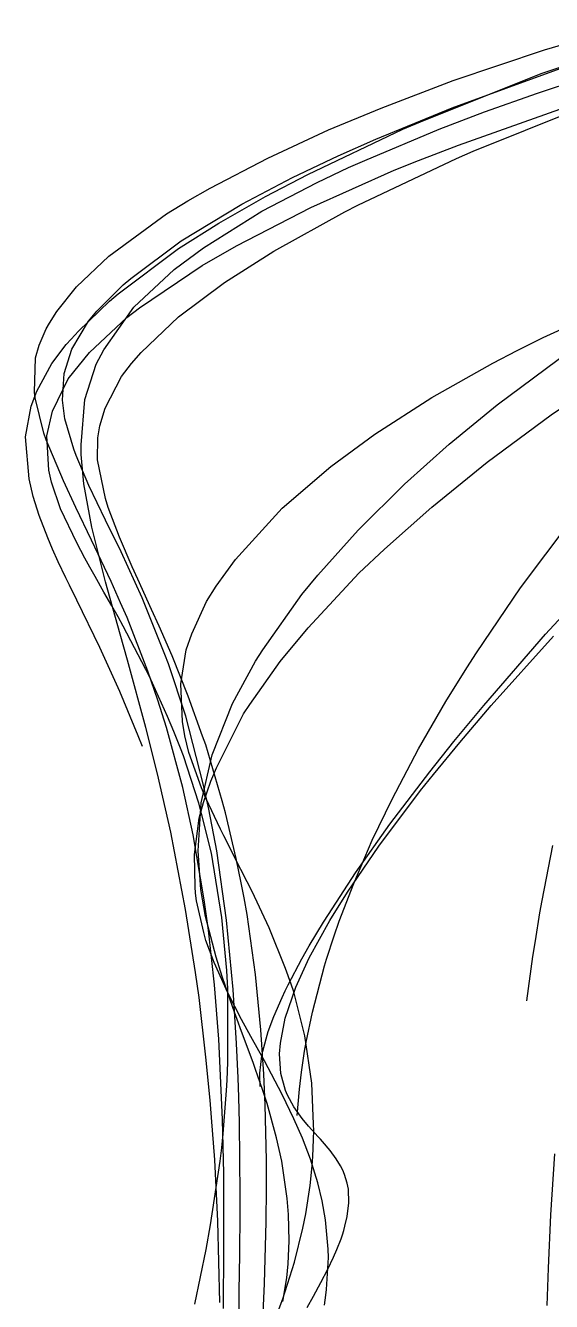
# Model space of a CAD drawing. Header units: metres. Extents: x -663 to 215, y -40 to 703.
# Drawn here: x -29.9 to 0.2, y 1.5 to 74.4 of the extents above; entities that cross this region are included whole.
import ezdxf

# ---------------------------------------------------------------- set-up
doc = ezdxf.new("R2010")
doc.units = ezdxf.units.M

msp = doc.modelspace()

# ---------------------------------------------------------------- linework, layer by layer
for p, q in [((-0.221, 73.033, -1314.997), (4.545, 74.421, -1314.135)), ((-0.354, 71.703, -1313.647), (7.492, 74.336, -1311.797)), ((-5.441, 71.272, -1316.072), (-0.221, 73.033, -1314.997)), ((-7.076, 69.019, -1315.552), (-0.354, 71.703, -1313.647)), ((-5.492, 69.72, -1318.78), (0.891, 72.044, -1317.285)), ((-9.555, 69.705, -1317.026), (-5.441, 71.272, -1316.072)), ((-0.609, 70.554, -1320.438), (2.224, 71.486, -1319.888)), ((-3.646, 69.48, -1321.045), (-0.609, 70.554, -1320.438)), ((-12.552, 68.451, -1317.791), (-9.555, 69.705, -1317.026)), ((-9.86, 67.921, -1319.929), (-5.492, 69.72, -1318.78)), ((-6.235, 68.499, -1321.576), (-3.646, 69.48, -1321.045)), ((-5.13, 67.582, -1312.75), (0.673, 69.637, -1311.122)), ((-4.295, 67.229, -1315.396), (1.699, 69.646, -1313.803)), ((-8.305, 68.496, -1315.925), (-7.076, 69.019, -1315.552)), ((-16.019, 66.843, -1318.785), (-12.552, 68.451, -1317.791)), ((-13.744, 65.901, -1317.817), (-8.305, 68.496, -1315.925)), ((-12.002, 66.973, -1320.534), (-9.86, 67.921, -1319.929)), ((-10.48, 66.71, -1322.492), (-6.235, 68.499, -1321.576)), ((-7.423, 66.7, -1313.466), (-5.13, 67.582, -1312.75)), ((-5.246, 66.825, -1315.664), (-4.295, 67.229, -1315.396)), ((-19.321, 65.114, -1319.878), (-16.019, 66.843, -1318.785)), ((-14.613, 65.731, -1321.332), (-12.002, 66.973, -1320.534)), ((-11.412, 66.296, -1322.698), (-10.48, 66.71, -1322.492)), ((-10.876, 64.15, -1317.498), (-5.246, 66.825, -1315.664)), ((-8.796, 66.148, -1313.918), (-7.423, 66.7, -1313.466)), ((-17.522, 64.211, -1322.318), (-14.613, 65.731, -1321.332)), ((-16.158, 64.639, -1318.754), (-13.744, 65.901, -1317.817)), ((-13.572, 64.01, -1315.743), (-8.796, 66.148, -1313.918)), ((-13.211, 65.452, -1323.108), (-11.412, 66.296, -1322.698)), ((-20.595, 64.394, -1320.341), (-19.321, 65.114, -1319.878)), ((-16.366, 63.798, -1323.88), (-13.211, 65.452, -1323.108)), ((-21.815, 63.661, -1320.818), (-20.595, 64.394, -1320.341)), ((-20.977, 62.12, -1323.707), (-17.522, 64.211, -1322.318)), ((-18.835, 63.113, -1319.911), (-16.158, 64.639, -1318.754)), ((-25.115, 61.243, -1322.472), (-21.815, 63.661, -1320.818)), ((-19.703, 61.708, -1324.807), (-16.366, 63.798, -1323.88)), ((-17.815, 61.823, -1317.709), (-13.572, 64.01, -1315.743)), ((-15.69, 61.515, -1319.39), (-11.628, 63.773, -1317.76)), ((-11.628, 63.773, -1317.76), (-10.876, 64.15, -1317.498)), ((-21.129, 61.673, -1321.03), (-18.835, 63.113, -1319.911)), ((-23.86, 59.961, -1325.194), (-20.977, 62.12, -1323.707)), ((-24.581, 59.073, -1323.141), (-21.129, 61.673, -1321.03)), ((-21.388, 60.476, -1325.338), (-19.703, 61.708, -1324.807)), ((-19.781, 60.706, -1318.751), (-17.815, 61.823, -1317.709)), ((-18.504, 59.734, -1320.735), (-15.69, 61.515, -1319.39)), ((-26.967, 59.484, -1323.739), (-25.115, 61.243, -1322.472)), ((-23.356, 58.278, -1321.153), (-19.781, 60.706, -1318.751)), ((-24.295, 59.601, -1325.446), (-23.86, 59.961, -1325.194)), ((-23.681, 58.316, -1326.244), (-21.388, 60.476, -1325.338)), ((-28.084, 58.075, -1324.797), (-26.967, 59.484, -1323.739)), ((-25.799, 58.089, -1326.529), (-24.295, 59.601, -1325.446)), ((-21.125, 57.774, -1322.297), (-18.504, 59.734, -1320.735)), ((-26.852, 56.943, -1324.945), (-25.078, 58.662, -1323.481)), ((-25.078, 58.662, -1323.481), (-24.581, 59.073, -1323.141)), ((-28.508, 57.412, -1325.307), (-28.084, 58.075, -1324.797)), ((-26.277, 57.526, -1326.939), (-25.799, 58.089, -1326.529)), ((-26.226, 55.733, -1323.846), (-24.079, 57.733, -1321.709)), ((-25.4, 55.872, -1327.252), (-23.681, 58.316, -1326.244)), ((-24.079, 57.733, -1321.709), (-23.356, 58.278, -1321.153)), ((-23.259, 55.735, -1324.022), (-21.125, 57.774, -1322.297)), ((-0.281, 56.58, -1316.758), (2.954, 58.076, -1315.977)), ((-29.093, 56.142, -1326.307), (-28.697, 57.077, -1325.566)), ((-28.697, 57.077, -1325.566), (-28.508, 57.412, -1325.307)), ((-27.269, 56.495, -1325.333), (-26.852, 56.943, -1324.945)), ((-27.228, 55.922, -1328.138), (-26.277, 57.526, -1326.939)), ((-28.365, 55.098, -1326.569), (-27.549, 56.178, -1325.61)), ((-27.549, 56.178, -1325.61), (-27.269, 56.495, -1325.333)), ((-1.777, 55.845, -1317.156), (-0.281, 56.58, -1316.758)), ((-29.301, 55.416, -1326.891), (-29.093, 56.142, -1326.307)), ((-27.67, 54.53, -1329.202), (-27.228, 55.922, -1328.138)), ((-27.439, 54.218, -1325.54), (-26.226, 55.733, -1323.846)), ((-25.835, 55.054, -1327.588), (-25.4, 55.872, -1327.252)), ((-23.82, 55.106, -1324.57), (-23.259, 55.735, -1324.022)), ((-3.175, 55.126, -1317.556), (-1.777, 55.845, -1317.156)), ((-2.92, 52.725, -1317.97), (1.232, 55.829, -1317.208)), ((-29.356, 53.468, -1328.49), (-29.301, 55.416, -1326.891)), ((-29.228, 53.515, -1328.011), (-28.365, 55.098, -1326.569)), ((-26.479, 53.035, -1328.42), (-25.835, 55.054, -1327.588)), ((-24.397, 54.361, -1325.233), (-23.82, 55.106, -1324.57)), ((-6.644, 53.155, -1318.714), (-3.175, 55.126, -1317.556)), ((-28.343, 52.375, -1327.68), (-27.439, 54.218, -1325.54)), ((-27.758, 53.003, -1330.382), (-27.67, 54.53, -1329.202)), ((-25.326, 52.537, -1326.919), (-24.397, 54.361, -1325.233)), ((-29.563, 52.662, -1328.8), (-29.228, 53.515, -1328.011)), ((-29.331, 53.142, -1328.759), (-29.356, 53.468, -1328.49)), ((0.178, 52.16, -1318.486), (2.799, 53.939, -1318.128)), ((-29.877, 50.899, -1330.459), (-29.563, 52.662, -1328.8)), ((-28.824, 51.115, -1330.425), (-29.331, 53.142, -1328.759)), ((-27.631, 51.942, -1331.203), (-27.758, 53.003, -1330.382)), ((-26.694, 50.455, -1329.495), (-26.479, 53.035, -1328.42)), ((-25.632, 51.529, -1327.873), (-25.326, 52.537, -1326.919)), ((-9.911, 51.05, -1320.027), (-6.644, 53.155, -1318.714)), ((-5.66, 50.48, -1318.634), (-2.92, 52.725, -1317.97)), ((-28.658, 50.97, -1329.349), (-28.343, 52.375, -1327.68)), ((-27.121, 50.2, -1332.535), (-27.631, 51.942, -1331.203)), ((-3.484, 49.452, -1319.176), (0.178, 52.16, -1318.486)), ((-28.703, 50.736, -1330.735), (-28.824, 51.115, -1330.425)), ((-25.753, 50.857, -1328.517), (-25.632, 51.529, -1327.873)), ((-29.661, 48.512, -1332.707), (-29.877, 50.899, -1330.459)), ((-27.714, 48.385, -1332.604), (-28.703, 50.736, -1330.735)), ((-28.535, 49.003, -1331.696), (-28.658, 50.97, -1329.349)), ((-26.694, 49.892, -1329.731), (-26.694, 50.455, -1329.495)), ((-25.77, 49.598, -1329.731), (-25.753, 50.857, -1328.517)), ((-12.432, 49.213, -1321.233), (-9.911, 51.05, -1320.027)), ((-8.22, 48.193, -1319.416), (-5.66, 50.48, -1318.634)), ((-26.99, 49.831, -1332.815), (-27.121, 50.2, -1332.535)), ((-26.251, 48.12, -1334.084), (-26.99, 49.831, -1332.815)), ((-26.548, 48.22, -1330.437), (-26.694, 49.892, -1329.731)), ((-28.395, 48.311, -1332.518), (-28.535, 49.003, -1331.696)), ((-25.301, 47.376, -1331.851), (-25.77, 49.598, -1329.731)), ((-15.214, 46.827, -1322.894), (-12.432, 49.213, -1321.233)), ((-6.651, 46.888, -1319.969), (-3.484, 49.452, -1319.176)), ((-29.433, 47.498, -1333.656), (-29.661, 48.512, -1332.707)), ((-27.873, 46.793, -1334.283), (-28.395, 48.311, -1332.518)), ((-27.002, 46.869, -1333.77), (-27.714, 48.385, -1332.604)), ((-26.089, 45.741, -1331.494), (-26.548, 48.22, -1330.437)), ((-10.865, 45.571, -1320.447), (-8.22, 48.193, -1319.416)), ((-29.097, 46.414, -1334.657), (-29.433, 47.498, -1333.656)), ((-25.296, 46.137, -1335.501), (-26.251, 48.12, -1334.084)), ((-26.948, 44.852, -1336.447), (-27.873, 46.793, -1334.283)), ((-26.097, 44.999, -1335.152), (-27.002, 46.869, -1333.77)), ((-25.148, 46.858, -1332.339), (-25.301, 47.376, -1331.851)), ((-24.512, 45.167, -1333.895), (-25.148, 46.858, -1332.339)), ((-17.882, 43.884, -1325.098), (-15.214, 46.827, -1322.894)), ((-9.362, 44.483, -1320.837), (-6.651, 46.888, -1319.969)), ((-28.605, 45.134, -1335.819), (-29.097, 46.414, -1334.657)), ((-24.414, 44.328, -1336.742), (-25.296, 46.137, -1335.501)), ((-1.577, 42.266, -1331.458), (1.309, 46.12, -1330.368)), ((-25.301, 42.62, -1332.834), (-26.089, 45.741, -1331.494)), ((-13.166, 43.002, -1321.6), (-10.865, 45.571, -1320.447)), ((-28.332, 44.487, -1336.398), (-28.605, 45.134, -1335.819)), ((-26.482, 43.968, -1337.399), (-26.948, 44.852, -1336.447)), ((-24.989, 42.634, -1336.809), (-26.097, 44.999, -1335.152)), ((-23.774, 43.464, -1335.403), (-24.512, 45.167, -1333.895)), ((-28.004, 43.754, -1337.044), (-28.332, 44.487, -1336.398)), ((-26.198, 43.449, -1337.948), (-26.482, 43.968, -1337.399)), ((-23.203, 41.691, -1338.458), (-24.414, 44.328, -1336.742)), ((-18.979, 42.372, -1326.286), (-17.882, 43.884, -1325.098)), ((-10.817, 43.105, -1321.383), (-9.362, 44.483, -1320.837)), ((-27.575, 42.844, -1337.833), (-28.004, 43.754, -1337.044)), ((-25.905, 42.925, -1338.493), (-26.198, 43.449, -1337.948)), ((-23.458, 42.761, -1336.011), (-23.774, 43.464, -1335.403)), ((-13.73, 39.985, -1322.812), (-10.817, 43.105, -1321.383)), ((-27.371, 42.421, -1338.195), (-27.575, 42.844, -1337.833)), ((-26.951, 41.565, -1338.915), (-27.371, 42.421, -1338.195)), ((-25.394, 42.027, -1339.402), (-25.905, 42.925, -1338.493)), ((-24.465, 39.623, -1334.123), (-25.301, 42.62, -1332.834)), ((-24.445, 41.42, -1337.63), (-24.989, 42.634, -1336.809)), ((-22.669, 41.029, -1337.453), (-23.458, 42.761, -1336.011)), ((-19.53, 41.488, -1327), (-18.979, 42.372, -1326.286)), ((-14.086, 41.892, -1322.133), (-13.166, 43.002, -1321.6)), ((-0.158, 39.625, -1327.247), (2.817, 42.85, -1326.414)), ((-24.947, 41.241, -1340.174), (-25.394, 42.027, -1339.402)), ((-21.906, 38.456, -1340.434), (-23.203, 41.691, -1338.458)), ((-16.317, 38.735, -1323.852), (-14.086, 41.892, -1322.133)), ((-4.093, 38.565, -1332.726), (-1.577, 42.266, -1331.458)), ((-25.635, 38.864, -1341.069), (-26.951, 41.565, -1338.915)), ((-24.586, 40.606, -1340.784), (-24.947, 41.241, -1340.174)), ((-24.075, 40.568, -1338.193), (-24.445, 41.42, -1337.63)), ((-22.237, 40.074, -1338.225), (-22.669, 41.029, -1337.453)), ((-20.378, 39.635, -1328.559), (-19.53, 41.488, -1327)), ((-24.291, 40.083, -1341.276), (-24.586, 40.606, -1340.784)), ((-22.89, 37.51, -1340.104), (-24.075, 40.568, -1338.193)), ((-24.046, 38.141, -1334.76), (-24.465, 39.623, -1334.123)), ((-22.8, 37.198, -1343.78), (-24.291, 40.083, -1341.276)), ((-21.502, 38.384, -1339.538), (-22.237, 40.074, -1338.225)), ((-20.686, 38.724, -1329.347), (-20.378, 39.635, -1328.559)), ((-15.321, 38.064, -1323.797), (-13.73, 39.985, -1322.812)), ((-3.689, 35.542, -1328.543), (-0.158, 39.625, -1327.247)), ((-3.261, 35.541, -1332.049), (0.304, 39.517, -1331.308)), ((-24.481, 36.344, -1342.956), (-25.635, 38.864, -1341.069)), ((-20.999, 36.783, -1331.091), (-20.686, 38.724, -1329.347)), ((-16.738, 38.081, -1324.229), (-16.317, 38.735, -1323.852)), ((-23, 34.283, -1336.402), (-24.046, 38.141, -1334.76)), ((-21.704, 37.919, -1340.754), (-21.906, 38.456, -1340.434)), ((-20.576, 36.079, -1341.236), (-21.502, 38.384, -1339.538)), ((-18.054, 35.659, -1325.756), (-16.738, 38.081, -1324.229)), ((-17.057, 35.61, -1325.212), (-15.321, 38.064, -1323.797)), ((-4.658, 37.698, -1333.045), (-4.093, 38.565, -1332.726)), ((-22.308, 35.842, -1341.102), (-22.89, 37.51, -1340.104)), ((-20.723, 34.933, -1342.46), (-21.704, 37.919, -1340.754)), ((-5.859, 35.767, -1333.808), (-4.658, 37.698, -1333.045)), ((-21.758, 34.909, -1345.608), (-22.8, 37.198, -1343.78)), ((-20.895, 34.626, -1333.107), (-20.999, 36.783, -1331.091)), ((-23.431, 33.816, -1344.743), (-24.481, 36.344, -1342.956)), ((-21.811, 34.288, -1342.001), (-22.308, 35.842, -1341.102)), ((-19.753, 33.791, -1342.832), (-20.576, 36.079, -1341.236)), ((-7.419, 33.064, -1334.987), (-5.859, 35.767, -1333.808)), ((-19.201, 32.726, -1327.845), (-18.054, 35.659, -1325.756)), ((-18.97, 31.972, -1327.663), (-17.411, 35.067, -1325.542)), ((-17.411, 35.067, -1325.542), (-17.057, 35.61, -1325.212)), ((-5.391, 33.483, -1329.282), (-3.689, 35.542, -1328.543)), ((-5.058, 33.438, -1332.503), (-3.261, 35.541, -1332.049)), ((-20.892, 30.85, -1343.874), (-21.811, 34.288, -1342.001)), ((-21.401, 34.063, -1346.256), (-21.758, 34.909, -1345.608)), ((-20.766, 33.806, -1333.886), (-20.895, 34.626, -1333.107)), ((-19.72, 31.069, -1344.534), (-20.723, 34.933, -1342.46)), ((-23.19, 33.205, -1345.164), (-23.431, 33.816, -1344.743)), ((-22.33, 31.63, -1337.519), (-23, 34.283, -1336.402)), ((-21.021, 33.106, -1346.969), (-21.401, 34.063, -1346.256)), ((-20.542, 32.857, -1334.798), (-20.766, 33.806, -1333.886)), ((-19.58, 33.287, -1343.176), (-19.753, 33.791, -1342.832)), ((-20.856, 32.674, -1347.284), (-21.021, 33.106, -1346.969)), ((-19.816, 30.841, -1336.752), (-20.542, 32.857, -1334.798)), ((-18.639, 30.1, -1345.236), (-19.58, 33.287, -1343.176)), ((-8.926, 30.198, -1336.379), (-7.419, 33.064, -1334.987)), ((-6.775, 31.753, -1329.958), (-5.391, 33.483, -1329.282)), ((-6.562, 31.609, -1332.943), (-5.058, 33.438, -1332.503)), ((-19.98, 29.956, -1349.147), (-20.856, 32.674, -1347.284)), ((-19.83, 29.979, -1330.042), (-19.201, 32.726, -1327.845)), ((-21.576, 28.312, -1338.893), (-22.33, 31.63, -1337.519)), ((-19.283, 31.224, -1328.211), (-18.97, 31.972, -1327.663)), ((-9.046, 28.753, -1331.29), (-6.775, 31.753, -1329.958)), ((-7.303, 30.682, -1333.18), (-6.562, 31.609, -1332.943)), ((-20.296, 28.148, -1345.267), (-20.892, 30.85, -1343.874)), ((-19.571, 30.248, -1337.327), (-19.816, 30.841, -1336.752)), ((-19.393, 29.612, -1345.291), (-19.72, 31.069, -1344.534)), ((-19.7, 29.999, -1329.157), (-19.283, 31.224, -1328.211)), ((-9.687, 27.495, -1334.14), (-7.303, 30.682, -1333.18)), ((-20.008, 27.23, -1332.48), (-19.83, 29.979, -1330.042)), ((-19.811, 29.378, -1349.53), (-19.98, 29.956, -1349.147)), ((-19.943, 29.098, -1329.888), (-19.7, 29.999, -1329.157)), ((-18.728, 28.466, -1339.042), (-19.571, 30.248, -1337.327)), ((-18.452, 29.413, -1345.667), (-18.639, 30.1, -1345.236)), ((-10.055, 27.838, -1337.635), (-8.926, 30.198, -1336.379)), ((-19.255, 27.099, -1350.963), (-19.811, 29.378, -1349.53)), ((-18.941, 27.234, -1346.485), (-19.393, 29.612, -1345.291)), ((-17.836, 26.793, -1347.247), (-18.452, 29.413, -1345.667)), ((-20.219, 27.022, -1331.715), (-19.943, 29.098, -1329.888)), ((-18.543, 28.09, -1339.402), (-18.728, 28.466, -1339.042)), ((-11.009, 25.975, -1332.71), (-9.046, 28.753, -1331.29)), ((-20.73, 23.88, -1340.68), (-21.576, 28.312, -1338.893)), ((-19.66, 24.435, -1347.064), (-20.296, 28.148, -1345.267)), ((-17.562, 26.166, -1341.204), (-18.543, 28.09, -1339.402)), ((-11.115, 25.371, -1339.07), (-10.055, 27.838, -1337.635)), ((-20.185, 25.177, -1333.481), (-20.219, 27.022, -1331.715)), ((-19.849, 25.029, -1334.587), (-20.008, 27.23, -1332.48)), ((-18.653, 23.418, -1353.076), (-19.255, 27.099, -1350.963)), ((-18.381, 23.264, -1348.376), (-18.941, 27.234, -1346.485)), ((-11.47, 24.878, -1335.082), (-9.687, 27.495, -1334.14)), ((-0.343, 24.399, -1351.892), (0.257, 27.54, -1351.174)), ((-17.549, 25.407, -1348.055), (-17.836, 26.793, -1347.247)), ((-17.208, 25.472, -1341.844), (-17.562, 26.166, -1341.204)), ((-12.567, 23.596, -1334.101), (-11.009, 25.975, -1332.71)), ((-20.157, 24.822, -1333.831), (-20.185, 25.177, -1333.481)), ((-20.106, 24.372, -1334.282), (-20.157, 24.822, -1333.831)), ((-19.594, 23.482, -1336.137), (-19.849, 25.029, -1334.587)), ((-17.383, 24.543, -1348.55), (-17.549, 25.407, -1348.055)), ((-16.927, 24.915, -1342.351), (-17.208, 25.472, -1341.844)), ((-15.946, 22.836, -1344.174), (-16.927, 24.915, -1342.351)), ((-12.484, 23.256, -1335.749), (-11.47, 24.878, -1335.082)), ((-11.94, 23.214, -1340.434), (-11.115, 25.371, -1339.07)), ((-19.694, 22.57, -1336.181), (-20.106, 24.372, -1334.282)), ((-19.413, 22.7, -1347.871), (-19.66, 24.435, -1347.064)), ((-17.214, 23.594, -1349.084), (-17.383, 24.543, -1348.55)), ((-0.47, 23.687, -1352.057), (-0.343, 24.399, -1351.892)), ((-20.163, 20.282, -1342.09), (-20.73, 23.88, -1340.68)), ((-18.989, 21.158, -1338.56), (-19.594, 23.482, -1336.137)), ((-18.372, 20.387, -1354.675), (-18.653, 23.418, -1353.076)), ((-16.74, 20.162, -1350.918), (-17.214, 23.594, -1349.084)), ((-12.845, 23.156, -1334.373), (-12.567, 23.596, -1334.101)), ((-0.734, 22.094, -1352.43), (-0.47, 23.687, -1352.057)), ((-19.066, 19.569, -1349.256), (-19.413, 22.7, -1347.871)), ((-18.005, 19.31, -1350.153), (-18.381, 23.264, -1348.376)), ((-15.012, 20.509, -1346.099), (-15.946, 22.836, -1344.174)), ((-13.655, 21.125, -1336.778), (-12.484, 23.256, -1335.749)), ((-13.655, 21.81, -1335.264), (-12.845, 23.156, -1334.373)), ((-12.24, 22.37, -1340.992), (-11.94, 23.214, -1340.434)), ((-19.561, 22.111, -1336.676), (-19.694, 22.57, -1336.181)), ((-19.101, 20.847, -1338.077), (-19.561, 22.111, -1336.676)), ((-12.676, 21.035, -1341.917), (-12.24, 22.37, -1340.992)), ((-0.874, 21.191, -1352.643), (-0.734, 22.094, -1352.43)), ((-18.645, 20.051, -1339.733), (-18.989, 21.158, -1338.56)), ((-14.085, 21.06, -1335.791), (-13.655, 21.81, -1335.264)), ((-1.224, 18.654, -1353.246), (-0.874, 21.191, -1352.643)), ((-18.313, 19.115, -1340.039), (-19.101, 20.847, -1338.077)), ((-14.693, 19.613, -1346.816), (-15.012, 20.509, -1346.099)), ((-14.864, 19.577, -1336.938), (-14.085, 21.06, -1335.791)), ((-14.434, 19.432, -1337.739), (-13.655, 21.125, -1336.778)), ((-13.478, 18.01, -1344.223), (-12.79, 20.669, -1342.176)), ((-12.79, 20.669, -1342.176), (-12.676, 21.035, -1341.917)), ((-19.961, 18.85, -1342.642), (-20.163, 20.282, -1342.09)), ((-18.028, 18.284, -1341.619), (-18.645, 20.051, -1339.733)), ((-18.308, 19.348, -1355.201), (-18.372, 20.387, -1354.675)), ((-16.431, 16.993, -1352.515), (-16.74, 20.162, -1350.918)), ((-18.819, 16.459, -1350.558), (-19.066, 19.569, -1349.256)), ((-18.32, 15.155, -1357.145), (-18.308, 19.348, -1355.201)), ((-17.53, 17.601, -1341.761), (-18.313, 19.115, -1340.039)), ((-17.809, 16.219, -1351.474), (-18.005, 19.31, -1350.153)), ((-15.216, 18.858, -1337.533), (-15.039, 19.227, -1337.224)), ((-15.039, 19.227, -1337.224), (-14.864, 19.577, -1336.938)), ((-15.034, 17.668, -1338.938), (-14.434, 19.432, -1337.739)), ((-14.542, 19.165, -1347.169), (-14.693, 19.613, -1346.816)), ((-13.905, 16.658, -1349.033), (-14.542, 19.165, -1347.169)), ((-19.561, 15.447, -1343.918), (-19.961, 18.85, -1342.642)), ((-17.525, 16.914, -1343.072), (-18.028, 18.284, -1341.619)), ((-15.691, 17.757, -1338.537), (-15.216, 18.858, -1337.533)), ((-16.994, 16.615, -1342.873), (-17.53, 17.601, -1341.761)), ((-16.006, 16.904, -1339.389), (-15.691, 17.757, -1338.537)), ((-15.311, 16.238, -1340.101), (-15.034, 17.668, -1338.938)), ((-13.831, 16.293, -1345.652), (-13.478, 18.01, -1344.223)), ((-16.872, 15.13, -1344.926), (-17.525, 16.914, -1343.072)), ((-16.261, 14.46, -1353.731), (-16.431, 16.993, -1352.515)), ((-16.315, 15.787, -1340.647), (-16.006, 16.904, -1339.389)), ((-18.612, 11.869, -1352.336), (-18.819, 16.459, -1350.558)), ((-17.721, 14.256, -1352.285), (-17.809, 16.219, -1351.474)), ((-16.543, 15.801, -1343.781), (-16.994, 16.615, -1342.873)), ((-15.367, 15.624, -1340.657), (-15.311, 16.238, -1340.101)), ((-13.925, 15.776, -1346.098), (-13.831, 16.293, -1345.652)), ((-13.515, 13.948, -1350.897), (-13.905, 16.658, -1349.033)), ((-19.323, 12.987, -1344.814), (-19.561, 15.447, -1343.918)), ((-16.223, 15.222, -1344.417), (-16.543, 15.801, -1343.781)), ((-16.485, 14.522, -1342.301), (-16.376, 15.514, -1340.974)), ((-16.376, 15.514, -1340.974), (-16.315, 15.787, -1340.647)), ((-15.287, 14.509, -1341.817), (-15.367, 15.624, -1340.657)), ((-14.104, 14.589, -1347.163), (-13.925, 15.776, -1346.098)), ((-18.356, 14.129, -1357.598), (-18.32, 15.155, -1357.145)), ((-16.729, 14.733, -1345.334), (-16.872, 15.13, -1344.926)), ((-16.46, 13.964, -1346.112), (-16.729, 14.733, -1345.334)), ((-15.206, 13.302, -1346.428), (-16.223, 15.222, -1344.417)), ((-18.384, 13.542, -1357.852), (-18.356, 14.129, -1357.598)), ((-17.683, 13.159, -1352.728), (-17.721, 14.256, -1352.285)), ((-16.492, 14.383, -1342.497), (-16.485, 14.522, -1342.301)), ((-16.46, 13.765, -1343.438), (-16.492, 14.383, -1342.497)), ((-16.312, 13.531, -1346.546), (-16.46, 13.964, -1346.112)), ((-16.179, 12.709, -1354.541), (-16.261, 14.46, -1353.731)), ((-15.01, 13.532, -1342.993), (-15.287, 14.509, -1341.817)), ((-14.222, 13.613, -1348.076), (-14.104, 14.589, -1347.163)), ((-13.41, 11.6, -1352.397), (-13.515, 13.948, -1350.897)), ((-18.583, 11.047, -1358.874), (-18.384, 13.542, -1357.852)), ((-17.646, 11.684, -1353.311), (-17.683, 13.159, -1352.728)), ((-16.07, 12.791, -1347.273), (-16.312, 13.531, -1346.546)), ((-14.537, 11.919, -1347.789), (-15.206, 13.302, -1346.428)), ((-14.903, 13.262, -1343.34), (-15.01, 13.532, -1342.993)), ((-14.534, 12.591, -1344.267), (-14.903, 13.262, -1343.34)), ((-14.344, 12.101, -1349.565), (-14.222, 13.613, -1348.076)), ((-19.238, 11.998, -1345.169), (-19.323, 12.987, -1344.814)), ((-16.112, 9.544, -1355.926), (-16.179, 12.709, -1354.541)), ((-15.524, 10.833, -1349.097), (-16.07, 12.791, -1347.273)), ((-14.057, 11.932, -1345.23), (-14.534, 12.591, -1344.267)), ((-19.063, 9.561, -1346.023), (-19.238, 11.998, -1345.169)), ((-18.545, 8.796, -1353.448), (-18.612, 11.869, -1352.336)), ((-17.616, 7.571, -1354.837), (-17.646, 11.684, -1353.311)), ((-14.054, 10.813, -1348.817), (-14.537, 11.919, -1347.789)), ((-13.694, 11.497, -1345.875), (-14.057, 11.932, -1345.23)), ((-18.661, 10.261, -1359.185), (-18.583, 11.047, -1358.874)), ((-13.152, 10.892, -1346.735), (-13.694, 11.497, -1345.875)), ((-13.458, 9.765, -1353.505), (-13.406, 11.218, -1352.635)), ((-13.406, 11.218, -1352.635), (-13.41, 11.6, -1352.397)), ((-18.745, 9.498, -1359.48), (-18.661, 10.261, -1359.185)), ((-15.222, 9.49, -1350.279), (-15.524, 10.833, -1349.097)), ((-13.592, 9.598, -1349.873), (-14.054, 10.813, -1348.817)), ((-13.025, 10.751, -1346.928), (-13.152, 10.892, -1346.735)), ((-12.91, 10.622, -1347.1), (-13.025, 10.751, -1346.928)), ((-12.47, 10.099, -1347.724), (-12.91, 10.622, -1347.1)), ((-19.297, 5.849, -1360.768), (-18.745, 9.498, -1359.48)), ((-18.886, 6.067, -1347.194), (-19.063, 9.561, -1346.023)), ((-16.104, 7.933, -1356.602), (-16.112, 9.544, -1355.926)), ((-14.917, 7.359, -1351.996), (-15.222, 9.49, -1350.279)), ((-13.173, 8.246, -1350.953), (-13.592, 9.598, -1349.873)), ((-13.493, 9.227, -1353.82), (-13.458, 9.765, -1353.505)), ((-12.129, 9.633, -1348.19), (-12.47, 10.099, -1347.724)), ((-11.88, 9.224, -1348.524), (-12.129, 9.633, -1348.19)), ((0.155, 6.417, -1352.812), (0.382, 9.921, -1351.778)), ((-18.533, 4.914, -1354.745), (-18.545, 8.796, -1353.448)), ((-13.609, 8.094, -1354.46), (-13.493, 9.227, -1353.82)), ((-11.747, 8.97, -1348.701), (-11.88, 9.224, -1348.524)), ((-11.642, 8.733, -1348.842), (-11.747, 8.97, -1348.701)), ((-13.861, 6.486, -1355.325), (-13.609, 8.094, -1354.46)), ((-12.923, 7.226, -1351.707), (-13.173, 8.246, -1350.953)), ((-11.487, 8.24, -1349.056), (-11.642, 8.733, -1348.842)), ((-11.417, 7.891, -1349.161), (-11.487, 8.24, -1349.056)), ((-17.616, 6.717, -1355.143), (-17.616, 7.571, -1354.837)), ((-16.122, 6.02, -1357.371), (-16.104, 7.933, -1356.602)), ((-14.836, 6.447, -1352.687), (-14.917, 7.359, -1351.996)), ((-11.391, 7.115, -1349.248), (-11.417, 7.891, -1349.161)), ((-17.634, 4.013, -1356.067), (-17.616, 6.717, -1355.143)), ((-12.724, 6.131, -1352.45), (-12.923, 7.226, -1351.707)), ((-11.494, 6.321, -1349.197), (-11.391, 7.115, -1349.248)), ((-19.546, 4.441, -1361.232), (-19.297, 5.849, -1360.768)), ((-18.763, 1.412, -1348.645), (-18.886, 6.067, -1347.194)), ((-16.22, 2.498, -1358.678), (-16.122, 6.02, -1357.371)), ((-14.804, 4.94, -1353.743), (-14.836, 6.447, -1352.687)), ((-14.021, 5.656, -1355.755), (-13.861, 6.486, -1355.325)), ((-12.581, 4.46, -1353.441), (-12.724, 6.131, -1352.45)), ((-11.618, 5.784, -1349.104), (-11.494, 6.321, -1349.197)), ((0.011, 3.383, -1353.716), (0.155, 6.417, -1352.812)), ((-14.502, 3.725, -1356.694), (-14.021, 5.656, -1355.755)), ((-11.844, 5.05, -1348.918), (-11.765, 5.283, -1348.985)), ((-11.765, 5.283, -1348.985), (-11.69, 5.524, -1349.046)), ((-11.69, 5.524, -1349.046), (-11.618, 5.784, -1349.104)), ((-20.197, 1.319, -1362.16), (-19.546, 4.441, -1361.232)), ((-18.539, 3.694, -1355.134), (-18.533, 4.914, -1354.745)), ((-14.867, 3.619, -1354.59), (-14.804, 4.94, -1353.743)), ((-12.564, 3.986, -1353.702), (-12.581, 4.46, -1353.441)), ((-12.272, 4.006, -1348.541), (-12.079, 4.451, -1348.713)), ((-12.079, 4.451, -1348.713), (-11.844, 5.05, -1348.918)), ((-18.558, 1.87, -1355.692), (-18.539, 3.694, -1355.134)), ((-17.641, 3.257, -1356.318), (-17.634, 4.013, -1356.067)), ((-15.168, 1.615, -1357.63), (-14.502, 3.725, -1356.694)), ((-12.677, 2.157, -1354.551), (-12.564, 3.986, -1353.702)), ((-12.598, 3.323, -1348.245), (-12.272, 4.006, -1348.541)), ((-17.656, 1.909, -1356.75), (-17.641, 3.257, -1356.318)), ((-14.946, 2.816, -1355.071), (-14.867, 3.619, -1354.59)), ((-12.991, 2.557, -1347.88), (-12.598, 3.323, -1348.245)), ((-0.067, 1.235, -1354.354), (0.011, 3.383, -1353.716)), ((-16.285, 0.798, -1359.268), (-16.22, 2.498, -1358.678)), ((-15.168, 1.463, -1355.808), (-14.946, 2.816, -1355.071)), ((-13.41, 1.779, -1347.484), (-12.991, 2.557, -1347.88)), ((-18.569, 1.069, -1355.93), (-18.558, 1.87, -1355.692)), ((-17.679, 0.028, -1357.324), (-17.656, 1.909, -1356.75)), ((-15.915, -0.373, -1358.423), (-15.168, 1.615, -1357.63)), ((-13.77, 1.125, -1347.138), (-13.41, 1.779, -1347.484)), ((-12.793, 1.267, -1354.911), (-12.714, 1.823, -1354.692)), ((-12.714, 1.823, -1354.692), (-12.677, 2.157, -1354.551))]:
    msp.add_line(p, q)

doc.saveas('drawing.dxf')
